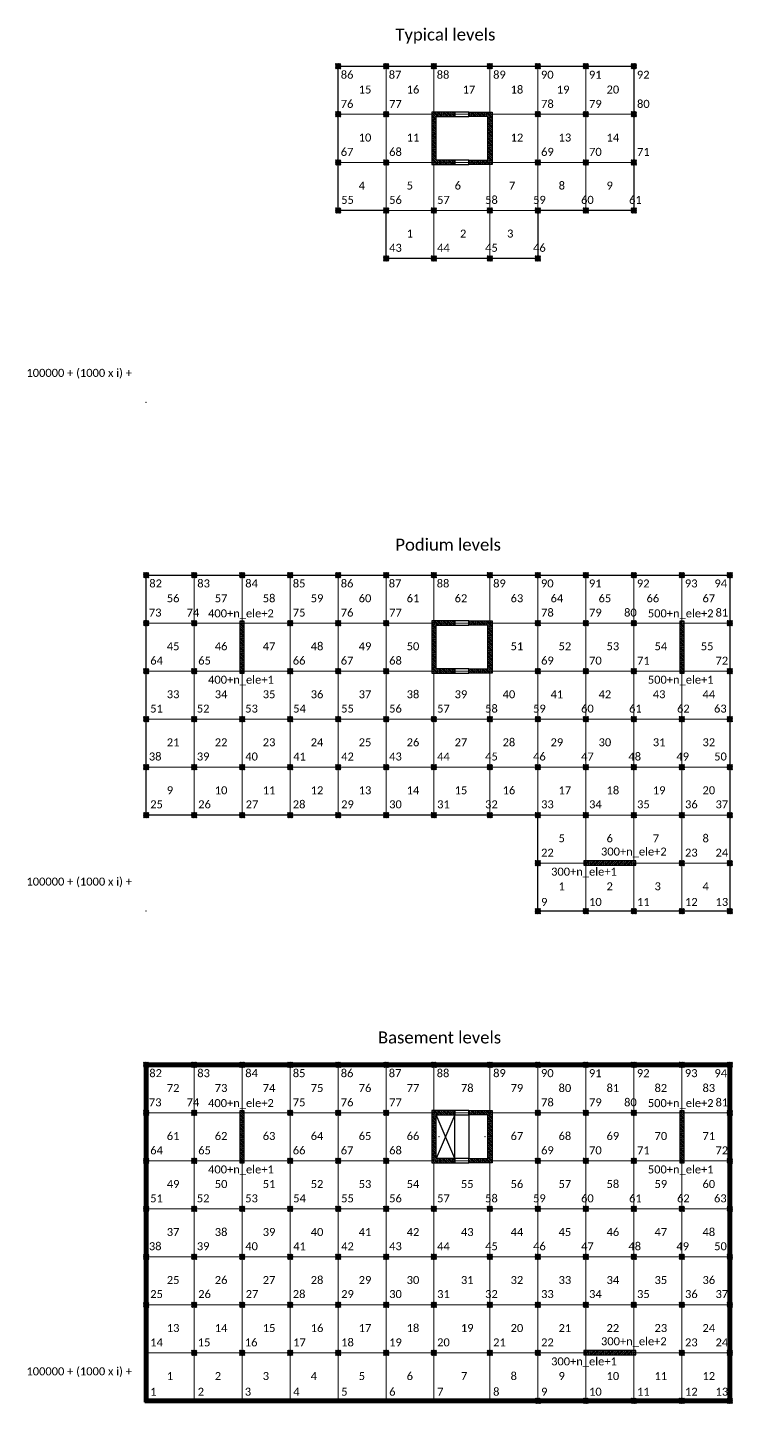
# Model space of a CAD drawing. Header units: inches. Extents: x -30573 to 11520, y -22457 to 4202.
# Drawn here: x -30573 to -26341, y -21869 to -13614 of the extents above; entities that cross this region are included whole.
import ezdxf

# ---------------------------------------------------------------- set-up
doc = ezdxf.new("R2010")
doc.units = ezdxf.units.IN
doc.set_wipeout_variables(frame=1)
doc.header["$PDMODE"] = 35
for name, color, linetype, lineweight in [('CONCRETO1', 6, 'Continuous', 50), ('CONCRETO2', 5, 'Continuous', 30), ('CONCRETO3', 4, 'Continuous', 25), ('CONCRETO7', 8, 'Continuous', 9), ('LAMARILLO', 2, 'Continuous', 15), ('TEXTO', 1, 'Continuous', 13)]:
    doc.layers.add(name, color=color, linetype=linetype, lineweight=lineweight)
doc.styles.add('CopyA1_16', font='calibri.ttf', dxfattribs={"height": 24})
pattern_1 = [(135, (-24685.11, -21948.888), (-5.61266, -5.61266), [])]
pattern_2 = [(135, (-24685.11, -19010.805), (-5.61266, -5.61266), [])]
pattern_3 = [(135, (-24685.11, -15958.828), (-5.61266, -5.61266), [])]

# ---------------------------------------------------------------- blocks, each defined once
blk = doc.blocks.new('C32x32')
blk.add_wipeout([(-16, -16), (16, -16), (16, 16), (-16, 16)]).dxf.layer = 'CONCRETO2'
at = {"layer": 'CONCRETO7'}
h = blk.add_hatch(dxfattribs=at)
h.set_pattern_fill('ANSI31', color=256)
h.set_pattern_definition([(45, (8374.7102, -1283.7708), (-2.245064, 2.245064), [])])
h.paths.add_polyline_path([(-16, -16), (16, -16), (16, 16), (-16, 16)])

msp = doc.modelspace()

# ---------------------------------------------------------------- hatches: boundary and pattern name
at = {"layer": 'CONCRETO7'}
h = msp.add_hatch(dxfattribs=at)
h.set_pattern_fill('ANSI31', color=256, scale=2.5, angle=90)
h.set_pattern_definition(pattern_3)
h.paths.add_polyline_path([(-28006.607, -14410.026), (-28119.607, -14410.026), (-28119.607, -14148.026), (-28006.607, -14148.026), (-28006.607, -14122.026), (-28145.607, -14122.026), (-28145.607, -14436.026), (-28006.607, -14436.026)])
h = msp.add_hatch(dxfattribs=at)
h.set_pattern_fill('ANSI31', color=256, scale=2.5, angle=90)
h.set_pattern_definition(pattern_3)
h.paths.add_polyline_path([(-27922.607, -14410.026), (-27809.607, -14410.026), (-27809.607, -14148.026), (-27922.607, -14148.026), (-27922.607, -14122.026), (-27783.607, -14122.026), (-27783.607, -14436.026), (-27922.607, -14436.026)])
h = msp.add_hatch(dxfattribs=at)
h.set_pattern_fill('ANSI31', color=256, scale=2.5, angle=90)
h.set_pattern_definition([(135, (-22947.639, -31512.325), (-5.61266, -5.61266), [])])
h.paths.add_polyline_path([(-29297.607, -17175.003), (-29297.607, -17487.003), (-29271.607, -17487.003), (-29271.607, -17175.003)])
h = msp.add_hatch(dxfattribs=at)
h.set_pattern_fill('ANSI31', color=256, scale=2.5, angle=90)
h.set_pattern_definition(pattern_2)
h.paths.add_polyline_path([(-28006.607, -17462.003), (-28119.607, -17462.003), (-28119.607, -17200.003), (-28006.607, -17200.003), (-28006.607, -17174.003), (-28145.607, -17174.003), (-28145.607, -17488.003), (-28006.607, -17488.003)])
h = msp.add_hatch(dxfattribs=at)
h.set_pattern_fill('ANSI31', color=256, scale=2.5, angle=90)
h.set_pattern_definition(pattern_2)
h.paths.add_polyline_path([(-27922.607, -17462.003), (-27809.607, -17462.003), (-27809.607, -17200.003), (-27922.607, -17200.003), (-27922.607, -17174.003), (-27783.607, -17174.003), (-27783.607, -17488.003), (-27922.607, -17488.003)])
h = msp.add_hatch(dxfattribs=at)
h.set_pattern_fill('ANSI31', color=256, scale=2.5, angle=90)
h.set_pattern_definition([(135, (-20307.639, -31512.325), (-5.61266, -5.61266), [])])
h.paths.add_polyline_path([(-26657.607, -17175.003), (-26657.607, -17487.003), (-26631.607, -17487.003), (-26631.607, -17175.003)])
h = msp.add_hatch(dxfattribs=at)
h.set_pattern_fill('ANSI31', color=256, scale=2.5)
h.set_pattern_definition([(45, (-41257.928, -24963.971), (-5.61266, 5.61266), [])])
h.paths.add_polyline_path([(-26920.607, -18614.003), (-27232.607, -18614.003), (-27232.607, -18640.003), (-26920.607, -18640.003)])
h = msp.add_hatch(dxfattribs=at)
h.set_pattern_fill('ANSI31', color=256, scale=2.5, angle=90)
h.set_pattern_definition([(135, (-12835.103, -12228.119), (-5.61266, -5.61266), [])])
h.paths.add_polyline_path([(-29868.607, -21861.086), (-29868.607, -19829.086), (-26348.607, -19829.086), (-26348.607, -21861.086)])
h.paths.add_polyline_path([(-29852.607, -21845.086), (-29852.607, -19845.086), (-26364.607, -19845.086), (-26364.607, -21845.086)], flags=16)
h = msp.add_hatch(dxfattribs=at)
h.set_pattern_fill('ANSI31', color=256, scale=2.5, angle=90)
h.set_pattern_definition([(135, (-22947.639, -34450.408), (-5.61266, -5.61266), [])])
h.paths.add_polyline_path([(-29297.607, -20113.086), (-29297.607, -20425.086), (-29271.607, -20425.086), (-29271.607, -20113.086)])
h = msp.add_hatch(dxfattribs=at)
h.set_pattern_fill('ANSI31', color=256, scale=2.5, angle=90)
h.set_pattern_definition(pattern_1)
h.paths.add_polyline_path([(-28006.607, -20400.086), (-28119.607, -20400.086), (-28119.607, -20138.086), (-28006.607, -20138.086), (-28006.607, -20112.086), (-28145.607, -20112.086), (-28145.607, -20426.086), (-28006.607, -20426.086)])
h = msp.add_hatch(dxfattribs=at)
h.set_pattern_fill('ANSI31', color=256, scale=2.5, angle=90)
h.set_pattern_definition(pattern_1)
h.paths.add_polyline_path([(-27922.607, -20400.086), (-27809.607, -20400.086), (-27809.607, -20138.086), (-27922.607, -20138.086), (-27922.607, -20112.086), (-27783.607, -20112.086), (-27783.607, -20426.086), (-27922.607, -20426.086)])
h = msp.add_hatch(dxfattribs=at)
h.set_pattern_fill('ANSI31', color=256, scale=2.5, angle=90)
h.set_pattern_definition([(135, (-20307.639, -34450.408), (-5.61266, -5.61266), [])])
h.paths.add_polyline_path([(-26657.607, -20113.086), (-26657.607, -20425.086), (-26631.607, -20425.086), (-26631.607, -20113.086)])
h = msp.add_hatch(dxfattribs=at)
h.set_pattern_fill('ANSI31', color=256, scale=2.5)
h.set_pattern_definition([(45, (-41257.928, -27902.054), (-5.61266, 5.61266), [])])
h.paths.add_polyline_path([(-26920.607, -21552.086), (-27232.607, -21552.086), (-27232.607, -21578.086), (-26920.607, -21578.086)])

# ---------------------------------------------------------------- linework, layer by layer
at = {"layer": 'CONCRETO1'}
for points in [[(-29868.607, -21861.086), (-29868.607, -19829.086), (-26348.607, -19829.086), (-26348.607, -21861.086)], [(-29852.607, -21845.086), (-29852.607, -19845.086), (-26364.607, -19845.086), (-26364.607, -21845.086)]]:
    msp.add_lwpolyline(points, close=True, dxfattribs=at)
at = {"layer": 'CONCRETO3'}
for p, q in [((-28006.607, -20400.086), (-28119.607, -20138.086)), ((-28006.607, -20138.086), (-28119.607, -20400.086)), ((-28006.607, -20400.086), (-28006.607, -20138.086)), ((-27922.607, -20138.086), (-27922.607, -20400.086))]:
    msp.add_line(p, q, dxfattribs=at)
for points in [[(-27508.607, -14711.026), (-27508.607, -14999.026), (-28420.607, -14999.026), (-28420.607, -14711.026), (-28708.607, -14711.026), (-28708.607, -13847.026), (-26932.607, -13847.026), (-26932.607, -14711.026)], [(-28006.607, -14410.026), (-28119.607, -14410.026), (-28119.607, -14148.026), (-28006.607, -14148.026), (-28006.607, -14122.026), (-28145.607, -14122.026), (-28145.607, -14436.026), (-28006.607, -14436.026)], [(-28006.607, -14148.026), (-27922.607, -14148.026), (-27922.607, -14122.026), (-28006.607, -14122.026)], [(-27922.607, -14410.026), (-27809.607, -14410.026), (-27809.607, -14148.026), (-27922.607, -14148.026), (-27922.607, -14122.026), (-27783.607, -14122.026), (-27783.607, -14436.026), (-27922.607, -14436.026)], [(-28006.607, -14436.026), (-27922.607, -14436.026), (-27922.607, -14410.026), (-28006.607, -14410.026)], [(-27508.607, -18915.003), (-27508.607, -18339.003), (-29860.607, -18339.003), (-29860.607, -16899.003), (-26356.607, -16899.003), (-26356.607, -18915.003)], [(-29297.607, -17175.003), (-29297.607, -17487.003), (-29271.607, -17487.003), (-29271.607, -17175.003)], [(-28006.607, -17462.003), (-28119.607, -17462.003), (-28119.607, -17200.003), (-28006.607, -17200.003), (-28006.607, -17174.003), (-28145.607, -17174.003), (-28145.607, -17488.003), (-28006.607, -17488.003)], [(-28006.607, -17200.003), (-27922.607, -17200.003), (-27922.607, -17174.003), (-28006.607, -17174.003)], [(-27922.607, -17462.003), (-27809.607, -17462.003), (-27809.607, -17200.003), (-27922.607, -17200.003), (-27922.607, -17174.003), (-27783.607, -17174.003), (-27783.607, -17488.003), (-27922.607, -17488.003)], [(-26657.607, -17175.003), (-26657.607, -17487.003), (-26631.607, -17487.003), (-26631.607, -17175.003)], [(-28006.607, -17488.003), (-27922.607, -17488.003), (-27922.607, -17462.003), (-28006.607, -17462.003)], [(-26920.607, -18614.003), (-27232.607, -18614.003), (-27232.607, -18640.003), (-26920.607, -18640.003)], [(-29297.607, -20113.086), (-29297.607, -20425.086), (-29271.607, -20425.086), (-29271.607, -20113.086)], [(-28006.607, -20400.086), (-28119.607, -20400.086), (-28119.607, -20138.086), (-28006.607, -20138.086), (-28006.607, -20112.086), (-28145.607, -20112.086), (-28145.607, -20426.086), (-28006.607, -20426.086)], [(-28006.607, -20138.086), (-27922.607, -20138.086), (-27922.607, -20112.086), (-28006.607, -20112.086)], [(-27922.607, -20400.086), (-27809.607, -20400.086), (-27809.607, -20138.086), (-27922.607, -20138.086), (-27922.607, -20112.086), (-27783.607, -20112.086), (-27783.607, -20426.086), (-27922.607, -20426.086)], [(-26657.607, -20113.086), (-26657.607, -20425.086), (-26631.607, -20425.086), (-26631.607, -20113.086)], [(-28006.607, -20426.086), (-27922.607, -20426.086), (-27922.607, -20400.086), (-28006.607, -20400.086)], [(-26920.607, -21552.086), (-27232.607, -21552.086), (-27232.607, -21578.086), (-26920.607, -21578.086)]]:
    msp.add_lwpolyline(points, close=True, dxfattribs=at)
for p in [(-29284.607, -20269.086), (-28103.52, -20269.086), (-27825.694, -20269.086), (-26644.607, -20269.086), (-27076.607, -21565.086)]:
    msp.add_point(p, dxfattribs=at)
at = {"layer": 'CONCRETO7'}
for points in [[(-28708.607, -14135.026), (-28420.607, -14135.026), (-28420.607, -13847.026), (-28708.607, -13847.026)], [(-28420.607, -14135.026), (-28132.607, -14135.026), (-28132.607, -13847.026), (-28420.607, -13847.026)], [(-28132.607, -14135.026), (-27796.607, -14135.026), (-27796.607, -13847.026), (-28132.607, -13847.026)], [(-27796.607, -14135.026), (-27508.607, -14135.026), (-27508.607, -13847.026), (-27796.607, -13847.026)], [(-27508.607, -14135.026), (-27220.607, -14135.026), (-27220.607, -13847.026), (-27508.607, -13847.026)], [(-27220.607, -14135.026), (-26932.607, -14135.026), (-26932.607, -13847.026), (-27220.607, -13847.026)], [(-28708.607, -14423.026), (-28420.607, -14423.026), (-28420.607, -14135.026), (-28708.607, -14135.026)], [(-28420.607, -14423.026), (-28132.607, -14423.026), (-28132.607, -14135.026), (-28420.607, -14135.026)], [(-27796.607, -14423.026), (-27508.607, -14423.026), (-27508.607, -14135.026), (-27796.607, -14135.026)], [(-27508.607, -14423.026), (-27220.607, -14423.026), (-27220.607, -14135.026), (-27508.607, -14135.026)], [(-27220.607, -14423.026), (-26932.607, -14423.026), (-26932.607, -14135.026), (-27220.607, -14135.026)], [(-28708.607, -14711.026), (-28420.607, -14711.026), (-28420.607, -14423.026), (-28708.607, -14423.026)], [(-28420.607, -14711.026), (-28132.607, -14711.026), (-28132.607, -14423.026), (-28420.607, -14423.026)], [(-28132.607, -14711.026), (-27796.607, -14711.026), (-27796.607, -14423.026), (-28132.607, -14423.026)], [(-27796.607, -14711.026), (-27508.607, -14711.026), (-27508.607, -14423.026), (-27796.607, -14423.026)], [(-27508.607, -14711.026), (-27220.607, -14711.026), (-27220.607, -14423.026), (-27508.607, -14423.026)], [(-27220.607, -14711.026), (-26932.607, -14711.026), (-26932.607, -14423.026), (-27220.607, -14423.026)], [(-28420.607, -14999.026), (-28132.607, -14999.026), (-28132.607, -14711.026), (-28420.607, -14711.026)], [(-28132.607, -14999.026), (-27796.607, -14999.026), (-27796.607, -14711.026), (-28132.607, -14711.026)], [(-27796.607, -14999.026), (-27508.607, -14999.026), (-27508.607, -14711.026), (-27796.607, -14711.026)], [(-29860.607, -17187.003), (-29572.607, -17187.003), (-29572.607, -16899.003), (-29860.607, -16899.003)], [(-29572.607, -17187.003), (-29284.607, -17187.003), (-29284.607, -16899.003), (-29572.607, -16899.003)], [(-29284.607, -17187.003), (-28996.607, -17187.003), (-28996.607, -16899.003), (-29284.607, -16899.003)], [(-28996.607, -17187.003), (-28708.607, -17187.003), (-28708.607, -16899.003), (-28996.607, -16899.003)], [(-28708.607, -17187.003), (-28420.607, -17187.003), (-28420.607, -16899.003), (-28708.607, -16899.003)], [(-28420.607, -17187.003), (-28132.607, -17187.003), (-28132.607, -16899.003), (-28420.607, -16899.003)], [(-28132.607, -17187.003), (-27796.607, -17187.003), (-27796.607, -16899.003), (-28132.607, -16899.003)], [(-27796.607, -17187.003), (-27508.607, -17187.003), (-27508.607, -16899.003), (-27796.607, -16899.003)], [(-27508.607, -17187.003), (-27220.607, -17187.003), (-27220.607, -16899.003), (-27508.607, -16899.003)], [(-27220.607, -17187.003), (-26932.607, -17187.003), (-26932.607, -16899.003), (-27220.607, -16899.003)], [(-26932.607, -17187.003), (-26644.607, -17187.003), (-26644.607, -16899.003), (-26932.607, -16899.003)], [(-26644.607, -17187.003), (-26356.607, -17187.003), (-26356.607, -16899.003), (-26644.607, -16899.003)], [(-29860.607, -17475.003), (-29572.607, -17475.003), (-29572.607, -17187.003), (-29860.607, -17187.003)], [(-29572.607, -17475.003), (-29284.607, -17475.003), (-29284.607, -17187.003), (-29572.607, -17187.003)], [(-29284.607, -17475.003), (-28996.607, -17475.003), (-28996.607, -17187.003), (-29284.607, -17187.003)], [(-28996.607, -17475.003), (-28708.607, -17475.003), (-28708.607, -17187.003), (-28996.607, -17187.003)], [(-28708.607, -17475.003), (-28420.607, -17475.003), (-28420.607, -17187.003), (-28708.607, -17187.003)], [(-28420.607, -17475.003), (-28132.607, -17475.003), (-28132.607, -17187.003), (-28420.607, -17187.003)], [(-27796.607, -17475.003), (-27508.607, -17475.003), (-27508.607, -17187.003), (-27796.607, -17187.003)], [(-27508.607, -17475.003), (-27220.607, -17475.003), (-27220.607, -17187.003), (-27508.607, -17187.003)], [(-27220.607, -17475.003), (-26932.607, -17475.003), (-26932.607, -17187.003), (-27220.607, -17187.003)], [(-26932.607, -17475.003), (-26644.607, -17475.003), (-26644.607, -17187.003), (-26932.607, -17187.003)], [(-26644.607, -17475.003), (-26356.607, -17475.003), (-26356.607, -17187.003), (-26644.607, -17187.003)], [(-29860.607, -17763.003), (-29572.607, -17763.003), (-29572.607, -17475.003), (-29860.607, -17475.003)], [(-29572.607, -17763.003), (-29284.607, -17763.003), (-29284.607, -17475.003), (-29572.607, -17475.003)], [(-29284.607, -17763.003), (-28996.607, -17763.003), (-28996.607, -17475.003), (-29284.607, -17475.003)], [(-28996.607, -17763.003), (-28708.607, -17763.003), (-28708.607, -17475.003), (-28996.607, -17475.003)], [(-28708.607, -17763.003), (-28420.607, -17763.003), (-28420.607, -17475.003), (-28708.607, -17475.003)], [(-28420.607, -17763.003), (-28132.607, -17763.003), (-28132.607, -17475.003), (-28420.607, -17475.003)], [(-28132.607, -17763.003), (-27796.607, -17763.003), (-27796.607, -17475.003), (-28132.607, -17475.003)], [(-27796.607, -17763.003), (-27508.607, -17763.003), (-27508.607, -17475.003), (-27796.607, -17475.003)], [(-27508.607, -17763.003), (-27220.607, -17763.003), (-27220.607, -17475.003), (-27508.607, -17475.003)], [(-27220.607, -17763.003), (-26932.607, -17763.003), (-26932.607, -17475.003), (-27220.607, -17475.003)], [(-26932.607, -17763.003), (-26644.607, -17763.003), (-26644.607, -17475.003), (-26932.607, -17475.003)], [(-26644.607, -17763.003), (-26356.607, -17763.003), (-26356.607, -17475.003), (-26644.607, -17475.003)], [(-29860.607, -18051.003), (-29572.607, -18051.003), (-29572.607, -17763.003), (-29860.607, -17763.003)], [(-29572.607, -18051.003), (-29284.607, -18051.003), (-29284.607, -17763.003), (-29572.607, -17763.003)], [(-29284.607, -18051.003), (-28996.607, -18051.003), (-28996.607, -17763.003), (-29284.607, -17763.003)], [(-28996.607, -18051.003), (-28708.607, -18051.003), (-28708.607, -17763.003), (-28996.607, -17763.003)], [(-28708.607, -18051.003), (-28420.607, -18051.003), (-28420.607, -17763.003), (-28708.607, -17763.003)], [(-28420.607, -18051.003), (-28132.607, -18051.003), (-28132.607, -17763.003), (-28420.607, -17763.003)], [(-28132.607, -18051.003), (-27796.607, -18051.003), (-27796.607, -17763.003), (-28132.607, -17763.003)], [(-27796.607, -18051.003), (-27508.607, -18051.003), (-27508.607, -17763.003), (-27796.607, -17763.003)], [(-27508.607, -18051.003), (-27220.607, -18051.003), (-27220.607, -17763.003), (-27508.607, -17763.003)], [(-27220.607, -18051.003), (-26932.607, -18051.003), (-26932.607, -17763.003), (-27220.607, -17763.003)], [(-26932.607, -18051.003), (-26644.607, -18051.003), (-26644.607, -17763.003), (-26932.607, -17763.003)], [(-26644.607, -18051.003), (-26356.607, -18051.003), (-26356.607, -17763.003), (-26644.607, -17763.003)], [(-29860.607, -18339.003), (-29572.607, -18339.003), (-29572.607, -18051.003), (-29860.607, -18051.003)], [(-29572.607, -18339.003), (-29284.607, -18339.003), (-29284.607, -18051.003), (-29572.607, -18051.003)], [(-29284.607, -18339.003), (-28996.607, -18339.003), (-28996.607, -18051.003), (-29284.607, -18051.003)], [(-28996.607, -18339.003), (-28708.607, -18339.003), (-28708.607, -18051.003), (-28996.607, -18051.003)], [(-28708.607, -18339.003), (-28420.607, -18339.003), (-28420.607, -18051.003), (-28708.607, -18051.003)], [(-28420.607, -18339.003), (-28132.607, -18339.003), (-28132.607, -18051.003), (-28420.607, -18051.003)], [(-28132.607, -18339.003), (-27796.607, -18339.003), (-27796.607, -18051.003), (-28132.607, -18051.003)], [(-27796.607, -18339.003), (-27508.607, -18339.003), (-27508.607, -18051.003), (-27796.607, -18051.003)], [(-27508.607, -18339.003), (-27220.607, -18339.003), (-27220.607, -18051.003), (-27508.607, -18051.003)], [(-27220.607, -18339.003), (-26932.607, -18339.003), (-26932.607, -18051.003), (-27220.607, -18051.003)], [(-26932.607, -18339.003), (-26644.607, -18339.003), (-26644.607, -18051.003), (-26932.607, -18051.003)], [(-26644.607, -18339.003), (-26356.607, -18339.003), (-26356.607, -18051.003), (-26644.607, -18051.003)], [(-27508.607, -18627.003), (-27220.607, -18627.003), (-27220.607, -18339.003), (-27508.607, -18339.003)], [(-27220.607, -18627.003), (-26932.607, -18627.003), (-26932.607, -18339.003), (-27220.607, -18339.003)], [(-26932.607, -18627.003), (-26644.607, -18627.003), (-26644.607, -18339.003), (-26932.607, -18339.003)], [(-26644.607, -18627.003), (-26356.607, -18627.003), (-26356.607, -18339.003), (-26644.607, -18339.003)], [(-27508.607, -18915.003), (-27220.607, -18915.003), (-27220.607, -18627.003), (-27508.607, -18627.003)], [(-27220.607, -18915.003), (-26932.607, -18915.003), (-26932.607, -18627.003), (-27220.607, -18627.003)], [(-26932.607, -18915.003), (-26644.607, -18915.003), (-26644.607, -18627.003), (-26932.607, -18627.003)], [(-26644.607, -18915.003), (-26356.607, -18915.003), (-26356.607, -18627.003), (-26644.607, -18627.003)], [(-29860.607, -20125.086), (-29572.607, -20125.086), (-29572.607, -19837.086), (-29860.607, -19837.086)], [(-29572.607, -20125.086), (-29284.607, -20125.086), (-29284.607, -19837.086), (-29572.607, -19837.086)], [(-29284.607, -20125.086), (-28996.607, -20125.086), (-28996.607, -19837.086), (-29284.607, -19837.086)], [(-28996.607, -20125.086), (-28708.607, -20125.086), (-28708.607, -19837.086), (-28996.607, -19837.086)], [(-28708.607, -20125.086), (-28420.607, -20125.086), (-28420.607, -19837.086), (-28708.607, -19837.086)], [(-28420.607, -20125.086), (-28132.607, -20125.086), (-28132.607, -19837.086), (-28420.607, -19837.086)], [(-28132.607, -20125.086), (-27796.607, -20125.086), (-27796.607, -19837.086), (-28132.607, -19837.086)], [(-27796.607, -20125.086), (-27508.607, -20125.086), (-27508.607, -19837.086), (-27796.607, -19837.086)], [(-27508.607, -20125.086), (-27220.607, -20125.086), (-27220.607, -19837.086), (-27508.607, -19837.086)], [(-27220.607, -20125.086), (-26932.607, -20125.086), (-26932.607, -19837.086), (-27220.607, -19837.086)], [(-26932.607, -20125.086), (-26644.607, -20125.086), (-26644.607, -19837.086), (-26932.607, -19837.086)], [(-26644.607, -20125.086), (-26356.607, -20125.086), (-26356.607, -19837.086), (-26644.607, -19837.086)], [(-29860.607, -20413.086), (-29572.607, -20413.086), (-29572.607, -20125.086), (-29860.607, -20125.086)], [(-29572.607, -20413.086), (-29284.607, -20413.086), (-29284.607, -20125.086), (-29572.607, -20125.086)], [(-29284.607, -20413.086), (-28996.607, -20413.086), (-28996.607, -20125.086), (-29284.607, -20125.086)], [(-28996.607, -20413.086), (-28708.607, -20413.086), (-28708.607, -20125.086), (-28996.607, -20125.086)], [(-28708.607, -20413.086), (-28420.607, -20413.086), (-28420.607, -20125.086), (-28708.607, -20125.086)], [(-28420.607, -20413.086), (-28132.607, -20413.086), (-28132.607, -20125.086), (-28420.607, -20125.086)], [(-28132.607, -20413.086), (-27796.607, -20413.086), (-27796.607, -20125.086), (-28132.607, -20125.086)], [(-27796.607, -20413.086), (-27508.607, -20413.086), (-27508.607, -20125.086), (-27796.607, -20125.086)], [(-27508.607, -20413.086), (-27220.607, -20413.086), (-27220.607, -20125.086), (-27508.607, -20125.086)], [(-27220.607, -20413.086), (-26932.607, -20413.086), (-26932.607, -20125.086), (-27220.607, -20125.086)], [(-26932.607, -20413.086), (-26644.607, -20413.086), (-26644.607, -20125.086), (-26932.607, -20125.086)], [(-26644.607, -20413.086), (-26356.607, -20413.086), (-26356.607, -20125.086), (-26644.607, -20125.086)], [(-29860.607, -20701.086), (-29572.607, -20701.086), (-29572.607, -20413.086), (-29860.607, -20413.086)], [(-29572.607, -20701.086), (-29284.607, -20701.086), (-29284.607, -20413.086), (-29572.607, -20413.086)], [(-29284.607, -20701.086), (-28996.607, -20701.086), (-28996.607, -20413.086), (-29284.607, -20413.086)], [(-28996.607, -20701.086), (-28708.607, -20701.086), (-28708.607, -20413.086), (-28996.607, -20413.086)], [(-28708.607, -20701.086), (-28420.607, -20701.086), (-28420.607, -20413.086), (-28708.607, -20413.086)], [(-28420.607, -20701.086), (-28132.607, -20701.086), (-28132.607, -20413.086), (-28420.607, -20413.086)], [(-28132.607, -20701.086), (-27796.607, -20701.086), (-27796.607, -20413.086), (-28132.607, -20413.086)], [(-27796.607, -20701.086), (-27508.607, -20701.086), (-27508.607, -20413.086), (-27796.607, -20413.086)], [(-27508.607, -20701.086), (-27220.607, -20701.086), (-27220.607, -20413.086), (-27508.607, -20413.086)], [(-27220.607, -20701.086), (-26932.607, -20701.086), (-26932.607, -20413.086), (-27220.607, -20413.086)], [(-26932.607, -20701.086), (-26644.607, -20701.086), (-26644.607, -20413.086), (-26932.607, -20413.086)], [(-26644.607, -20701.086), (-26356.607, -20701.086), (-26356.607, -20413.086), (-26644.607, -20413.086)], [(-29860.607, -20989.086), (-29572.607, -20989.086), (-29572.607, -20701.086), (-29860.607, -20701.086)], [(-29572.607, -20989.086), (-29284.607, -20989.086), (-29284.607, -20701.086), (-29572.607, -20701.086)], [(-29284.607, -20989.086), (-28996.607, -20989.086), (-28996.607, -20701.086), (-29284.607, -20701.086)], [(-28996.607, -20989.086), (-28708.607, -20989.086), (-28708.607, -20701.086), (-28996.607, -20701.086)], [(-28708.607, -20989.086), (-28420.607, -20989.086), (-28420.607, -20701.086), (-28708.607, -20701.086)], [(-28420.607, -20989.086), (-28132.607, -20989.086), (-28132.607, -20701.086), (-28420.607, -20701.086)], [(-28132.607, -20989.086), (-27796.607, -20989.086), (-27796.607, -20701.086), (-28132.607, -20701.086)], [(-27796.607, -20989.086), (-27508.607, -20989.086), (-27508.607, -20701.086), (-27796.607, -20701.086)], [(-27508.607, -20989.086), (-27220.607, -20989.086), (-27220.607, -20701.086), (-27508.607, -20701.086)], [(-27220.607, -20989.086), (-26932.607, -20989.086), (-26932.607, -20701.086), (-27220.607, -20701.086)], [(-26932.607, -20989.086), (-26644.607, -20989.086), (-26644.607, -20701.086), (-26932.607, -20701.086)], [(-26644.607, -20989.086), (-26356.607, -20989.086), (-26356.607, -20701.086), (-26644.607, -20701.086)], [(-29860.607, -21277.086), (-29572.607, -21277.086), (-29572.607, -20989.086), (-29860.607, -20989.086)], [(-29572.607, -21277.086), (-29284.607, -21277.086), (-29284.607, -20989.086), (-29572.607, -20989.086)], [(-29284.607, -21277.086), (-28996.607, -21277.086), (-28996.607, -20989.086), (-29284.607, -20989.086)], [(-28996.607, -21277.086), (-28708.607, -21277.086), (-28708.607, -20989.086), (-28996.607, -20989.086)], [(-28708.607, -21277.086), (-28420.607, -21277.086), (-28420.607, -20989.086), (-28708.607, -20989.086)], [(-28420.607, -21277.086), (-28132.607, -21277.086), (-28132.607, -20989.086), (-28420.607, -20989.086)], [(-28132.607, -21277.086), (-27796.607, -21277.086), (-27796.607, -20989.086), (-28132.607, -20989.086)], [(-27796.607, -21277.086), (-27508.607, -21277.086), (-27508.607, -20989.086), (-27796.607, -20989.086)], [(-27508.607, -21277.086), (-27220.607, -21277.086), (-27220.607, -20989.086), (-27508.607, -20989.086)], [(-27220.607, -21277.086), (-26932.607, -21277.086), (-26932.607, -20989.086), (-27220.607, -20989.086)], [(-26932.607, -21277.086), (-26644.607, -21277.086), (-26644.607, -20989.086), (-26932.607, -20989.086)], [(-26644.607, -21277.086), (-26356.607, -21277.086), (-26356.607, -20989.086), (-26644.607, -20989.086)], [(-29860.607, -21565.086), (-29572.607, -21565.086), (-29572.607, -21277.086), (-29860.607, -21277.086)], [(-29572.607, -21565.086), (-29284.607, -21565.086), (-29284.607, -21277.086), (-29572.607, -21277.086)], [(-29284.607, -21565.086), (-28996.607, -21565.086), (-28996.607, -21277.086), (-29284.607, -21277.086)], [(-28996.607, -21565.086), (-28708.607, -21565.086), (-28708.607, -21277.086), (-28996.607, -21277.086)], [(-28708.607, -21565.086), (-28420.607, -21565.086), (-28420.607, -21277.086), (-28708.607, -21277.086)], [(-28420.607, -21565.086), (-28132.607, -21565.086), (-28132.607, -21277.086), (-28420.607, -21277.086)], [(-28132.607, -21565.086), (-27796.607, -21565.086), (-27796.607, -21277.086), (-28132.607, -21277.086)], [(-27796.607, -21565.086), (-27508.607, -21565.086), (-27508.607, -21277.086), (-27796.607, -21277.086)], [(-27508.607, -21565.086), (-27220.607, -21565.086), (-27220.607, -21277.086), (-27508.607, -21277.086)], [(-27220.607, -21565.086), (-26932.607, -21565.086), (-26932.607, -21277.086), (-27220.607, -21277.086)], [(-26932.607, -21565.086), (-26644.607, -21565.086), (-26644.607, -21277.086), (-26932.607, -21277.086)], [(-26644.607, -21565.086), (-26356.607, -21565.086), (-26356.607, -21277.086), (-26644.607, -21277.086)], [(-29860.607, -21853.086), (-29572.607, -21853.086), (-29572.607, -21565.086), (-29860.607, -21565.086)], [(-29572.607, -21853.086), (-29284.607, -21853.086), (-29284.607, -21565.086), (-29572.607, -21565.086)], [(-29284.607, -21853.086), (-28996.607, -21853.086), (-28996.607, -21565.086), (-29284.607, -21565.086)], [(-28996.607, -21853.086), (-28708.607, -21853.086), (-28708.607, -21565.086), (-28996.607, -21565.086)], [(-28708.607, -21853.086), (-28420.607, -21853.086), (-28420.607, -21565.086), (-28708.607, -21565.086)], [(-28420.607, -21853.086), (-28132.607, -21853.086), (-28132.607, -21565.086), (-28420.607, -21565.086)], [(-28132.607, -21853.086), (-27796.607, -21853.086), (-27796.607, -21565.086), (-28132.607, -21565.086)], [(-27796.607, -21853.086), (-27508.607, -21853.086), (-27508.607, -21565.086), (-27796.607, -21565.086)], [(-27508.607, -21853.086), (-27220.607, -21853.086), (-27220.607, -21565.086), (-27508.607, -21565.086)], [(-27220.607, -21853.086), (-26932.607, -21853.086), (-26932.607, -21565.086), (-27220.607, -21565.086)], [(-26932.607, -21853.086), (-26644.607, -21853.086), (-26644.607, -21565.086), (-26932.607, -21565.086)], [(-26644.607, -21853.086), (-26356.607, -21853.086), (-26356.607, -21565.086), (-26644.607, -21565.086)]]:
    msp.add_lwpolyline(points, close=True, dxfattribs=at)
at = {"layer": 'LAMARILLO'}
for p in [(-29860.607, -15863.026), (-29860.607, -18915.003), (-29860.607, -21853.086)]:
    msp.add_point(p, dxfattribs=at)

# ---------------------------------------------------------------- texts
at = {"layer": 'LAMARILLO', "char_height": 48, "attachment_point": 4, "style": 'CopyA1_16'}
for s, insert in [('15', (-28584.588, -13986.586)), ('16', (-28296.588, -13986.586)), ('17', (-27960.588, -13986.586)), ('18', (-27672.588, -13986.586)), ('19', (-27394.833, -13986.586)), ('20', (-27096.588, -13986.586)), ('10', (-28584.588, -14274.586)), ('11', (-28296.588, -14274.586)), ('12', (-27672.588, -14274.586)), ('13', (-27384.588, -14274.586)), ('14', (-27096.588, -14274.586)), ('4', (-28584.588, -14562.586)), ('5', (-28296.588, -14562.586)), ('6', (-28008.588, -14562.586)), ('7', (-27682.33, -14562.586)), ('8', (-27384.084, -14562.586)), ('9', (-27096.588, -14562.586)), ('1', (-28296.588, -14850.586)), ('2', (-27976.587, -14850.586)), ('3', (-27693.921, -14850.586)), ('56', (-29736.588, -17038.563)), ('57', (-29448.588, -17038.563)), ('58', (-29160.588, -17038.563)), ('59', (-28872.588, -17038.563)), ('60', (-28584.588, -17038.563)), ('61', (-28296.588, -17038.563)), ('62', (-28008.588, -17038.563)), ('63', (-27672.588, -17038.563)), ('64', (-27432.588, -17038.563)), ('65', (-27144.588, -17038.563)), ('66', (-26856.588, -17038.563)), ('67', (-26520.588, -17038.563)), ('45', (-29736.588, -17326.563)), ('46', (-29448.588, -17326.563)), ('47', (-29160.588, -17326.563)), ('48', (-28872.588, -17326.563)), ('49', (-28584.588, -17326.563)), ('50', (-28296.588, -17326.563)), ('51', (-27672.588, -17326.563)), ('52', (-27384.588, -17326.563)), ('53', (-27096.588, -17326.563)), ('54', (-26808.588, -17326.563)), ('55', (-26530.833, -17326.563)), ('33', (-29736.588, -17614.563)), ('34', (-29448.588, -17614.563)), ('35', (-29160.588, -17614.563)), ('36', (-28872.588, -17614.563)), ('37', (-28584.588, -17614.563)), ('38', (-28296.588, -17614.563)), ('39', (-28008.588, -17614.563)), ('40', (-27720.588, -17614.563)), ('41', (-27432.588, -17614.563)), ('42', (-27144.588, -17614.563)), ('43', (-26818.833, -17614.563)), ('44', (-26520.588, -17614.563)), ('21', (-29736.588, -17902.563)), ('22', (-29448.588, -17902.563)), ('23', (-29160.588, -17902.563)), ('24', (-28872.588, -17902.563)), ('25', (-28584.588, -17902.563)), ('26', (-28296.588, -17902.563)), ('27', (-28008.588, -17902.563)), ('28', (-27720.588, -17902.563)), ('29', (-27432.588, -17902.563)), ('30', (-27144.588, -17902.563)), ('31', (-26818.833, -17902.563)), ('32', (-26520.588, -17902.563)), ('9', (-29736.588, -18190.563)), ('10', (-29448.588, -18190.563)), ('11', (-29160.588, -18190.563)), ('12', (-28872.588, -18190.563)), ('13', (-28584.588, -18190.563)), ('14', (-28296.588, -18190.563)), ('15', (-28008.588, -18190.563)), ('16', (-27720.588, -18190.563)), ('17', (-27384.588, -18190.563)), ('18', (-27096.588, -18190.563)), ('19', (-26818.833, -18190.563)), ('20', (-26520.588, -18190.563)), ('5', (-27384.588, -18478.563)), ('6', (-27096.588, -18478.563)), ('7', (-26818.833, -18478.563)), ('8', (-26520.588, -18478.563)), ('1', (-27384.588, -18766.563)), ('2', (-27096.588, -18766.563)), ('3', (-26808.588, -18766.563)), ('4', (-26520.588, -18766.563)), ('72', (-29736.588, -19976.646)), ('73', (-29448.588, -19976.646)), ('74', (-29160.588, -19976.646)), ('75', (-28872.588, -19976.646)), ('77', (-28296.588, -19976.646)), ('78', (-27970.833, -19976.646)), ('79', (-27672.588, -19976.646)), ('80', (-27384.588, -19976.646)), ('81', (-27096.588, -19976.646)), ('82', (-26808.588, -19976.646)), ('83', (-26520.588, -19976.646)), ('61', (-29736.588, -20264.646)), ('62', (-29448.588, -20264.646)), ('63', (-29160.588, -20264.646)), ('64', (-28872.588, -20264.646)), ('65', (-28584.588, -20264.646)), ('66', (-28296.588, -20264.646)), ('67', (-27672.588, -20264.646)), ('68', (-27384.588, -20264.646)), ('69', (-27096.588, -20264.646)), ('70', (-26808.588, -20264.646)), ('71', (-26520.588, -20264.646)), ('49', (-29736.588, -20552.646)), ('50', (-29448.588, -20552.646)), ('51', (-29160.588, -20552.646)), ('52', (-28872.588, -20552.646)), ('53', (-28584.588, -20552.646)), ('54', (-28296.588, -20552.646)), ('55', (-27970.833, -20552.646)), ('56', (-27672.588, -20552.646)), ('57', (-27384.588, -20552.646)), ('58', (-27096.588, -20552.646)), ('59', (-26808.588, -20552.646)), ('60', (-26520.588, -20552.646)), ('37', (-29736.588, -20840.646)), ('38', (-29448.588, -20840.646)), ('39', (-29160.588, -20840.646)), ('40', (-28872.588, -20840.646)), ('41', (-28584.588, -20840.646)), ('42', (-28296.588, -20840.646)), ('43', (-27970.833, -20840.646)), ('44', (-27672.588, -20840.646)), ('45', (-27384.588, -20840.646)), ('46', (-27096.588, -20840.646)), ('47', (-26808.588, -20840.646)), ('48', (-26520.588, -20840.646)), ('25', (-29736.588, -21128.646)), ('26', (-29448.588, -21128.646)), ('27', (-29160.588, -21128.646)), ('28', (-28872.588, -21128.646)), ('29', (-28584.588, -21128.646)), ('30', (-28296.588, -21128.646)), ('31', (-27970.833, -21128.646)), ('32', (-27672.588, -21128.646)), ('33', (-27384.588, -21128.646)), ('34', (-27096.588, -21128.646)), ('35', (-26808.588, -21128.646)), ('36', (-26520.588, -21128.646)), ('13', (-29736.588, -21416.646)), ('14', (-29448.588, -21416.646)), ('15', (-29160.588, -21416.646)), ('16', (-28872.588, -21416.646)), ('17', (-28584.588, -21416.646)), ('18', (-28296.588, -21416.646)), ('19', (-27970.833, -21416.646)), ('20', (-27672.588, -21416.646)), ('21', (-27384.588, -21416.646)), ('22', (-27096.588, -21416.646)), ('23', (-26808.588, -21416.646)), ('24', (-26520.588, -21416.646)), ('1', (-29736.588, -21704.646)), ('2', (-29448.588, -21704.646)), ('3', (-29160.588, -21704.646)), ('4', (-28872.588, -21704.646)), ('5', (-28584.588, -21704.646)), ('6', (-28296.588, -21704.646)), ('7', (-27970.833, -21704.646)), ('8', (-27672.588, -21704.646)), ('9', (-27384.588, -21704.646)), ('10', (-27096.588, -21704.646)), ('11', (-26808.588, -21704.646)), ('12', (-26520.588, -21704.646))]:
    msp.add_mtext(s, dxfattribs=dict(at, insert=insert))
at = {"layer": 'LAMARILLO', "insert": (-28584.588, -19976.646), "char_height": 48, "width": 175.1039, "attachment_point": 4, "style": 'CopyA1_16'}
msp.add_mtext('76', dxfattribs=at)
at = {"layer": 'TEXTO', "attachment_point": 4, "style": 'CopyA1_16'}
for s, insert, char_height in [('Typical levels', (-28364.493, -13665.16), 72), ('86', (-28692.299, -13897.586), 48), ('87', (-28404.299, -13897.586), 48), ('88', (-28116.299, -13897.586), 48), ('89', (-27777.572, -13897.586), 48), ('90', (-27490.322, -13897.586), 48), ('91', (-27202.322, -13897.586), 48), ('92', (-26914.322, -13897.586), 48), ('76', (-28692.176, -14072.495), 48), ('77', (-28401.572, -14072.495), 48), ('78', (-27489.572, -14072.495), 48), ('79', (-27201.572, -14072.495), 48), ('80', (-26913.722, -14072.495), 48), ('67', (-28692.176, -14360.495), 48), ('68', (-28401.572, -14360.495), 48), ('69', (-27489.572, -14360.495), 48), ('70', (-27201.572, -14360.495), 48), ('71', (-26913.572, -14360.495), 48), ('55', (-28689.572, -14648.495), 48), ('56', (-28401.572, -14648.495), 48), ('57', (-28113.572, -14648.495), 48), ('58', (-27825.572, -14648.495), 48), ('59', (-27537.572, -14648.495), 48), ('60', (-27249.572, -14648.495), 48), ('61', (-26961.572, -14648.495), 48), ('43', (-28401.572, -14935.955), 48), ('44', (-28113.572, -14935.955), 48), ('45', (-27825.572, -14935.955), 48), ('46', (-27537.572, -14935.955), 48), ('100000 + (1000 x i) +', (-30579.291, -15691.267), 48), ('Podium levels', (-28364.493, -16717.137), 72), ('82', (-29841.572, -16949.563), 48), ('83', (-29553.572, -16949.563), 48), ('84', (-29265.572, -16949.563), 48), ('85', (-28980.299, -16949.563), 48), ('86', (-28692.299, -16949.563), 48), ('87', (-28404.299, -16949.563), 48), ('88', (-28116.299, -16949.563), 48), ('89', (-27777.572, -16949.563), 48), ('90', (-27490.322, -16949.563), 48), ('91', (-27202.322, -16949.563), 48), ('92', (-26914.322, -16949.563), 48), ('93', (-26626.322, -16949.563), 48), ('94', (-26448.845, -16949.563), 48), ('73', (-29844.176, -17124.472), 48), ('74', (-29617.636, -17124.472), 48), ('400+n_ele+2', (-29488.723, -17133.964), 48), ('75', (-28980.176, -17124.472), 48), ('76', (-28692.176, -17124.472), 48), ('77', (-28401.572, -17124.472), 48), ('78', (-27489.572, -17124.472), 48), ('79', (-27201.572, -17124.472), 48), ('80', (-26991.25, -17124.472), 48), ('500+n_ele+2', (-26848.723, -17133.964), 48), ('81', (-26442.284, -17124.472), 48), ('64', (-29835.867, -17412.472), 48), ('65', (-29547.867, -17412.472), 48), ('66', (-28980.176, -17412.472), 48), ('67', (-28692.176, -17412.472), 48), ('68', (-28401.572, -17412.472), 48), ('69', (-27489.572, -17412.472), 48), ('70', (-27201.572, -17412.472), 48), ('71', (-26913.572, -17412.472), 48), ('72', (-26442.284, -17412.472), 48), ('400+n_ele+1', (-29488.723, -17531.915), 48), ('500+n_ele+1', (-26848.723, -17531.915), 48), ('51', (-29835.867, -17700.472), 48), ('52', (-29556.176, -17700.472), 48), ('53', (-29265.572, -17700.472), 48), ('54', (-28977.572, -17700.472), 48), ('55', (-28689.572, -17700.472), 48), ('56', (-28401.572, -17700.472), 48), ('57', (-28113.572, -17700.472), 48), ('58', (-27825.572, -17700.472), 48), ('59', (-27537.572, -17700.472), 48), ('60', (-27249.572, -17700.472), 48), ('61', (-26961.572, -17700.472), 48), ('62', (-26673.572, -17700.472), 48), ('63', (-26451.529, -17700.472), 48), ('38', (-29844.176, -17987.932), 48), ('39', (-29556.176, -17987.932), 48), ('40', (-29265.572, -17987.932), 48), ('41', (-28977.572, -17987.932), 48), ('42', (-28689.572, -17987.932), 48), ('43', (-28401.572, -17987.932), 48), ('44', (-28113.572, -17987.932), 48), ('45', (-27825.572, -17987.932), 48), ('46', (-27537.572, -17987.932), 48), ('47', (-27249.572, -17987.932), 48), ('48', (-26965.438, -17987.932), 48), ('49', (-26677.438, -17987.932), 48), ('50', (-26450.346, -17987.932), 48), ('25', (-29835.867, -18274.764), 48), ('26', (-29547.867, -18274.764), 48), ('27', (-29262.895, -18274.764), 48), ('28', (-28980.176, -18274.764), 48), ('29', (-28689.572, -18274.764), 48), ('30', (-28401.572, -18274.764), 48), ('31', (-28113.572, -18274.764), 48), ('32', (-27825.572, -18274.764), 48), ('33', (-27489.572, -18274.764), 48), ('34', (-27201.572, -18274.764), 48), ('35', (-26913.572, -18274.764), 48), ('36', (-26625.572, -18274.764), 48), ('37', (-26442.284, -18274.764), 48), ('22', (-27489.572, -18564.615), 48), ('300+n_ele+2', (-27130.02, -18562.923), 48), ('23', (-26625.572, -18564.615), 48), ('24', (-26442.284, -18564.615), 48), ('300+n_ele+1', (-27429.476, -18683.542), 48), ('100000 + (1000 x i) +', (-30579.291, -18743.244), 48), ('9', (-27489.572, -18860.505), 48), ('10', (-27201.572, -18860.505), 48), ('11', (-26913.572, -18860.505), 48), ('12', (-26625.572, -18860.505), 48), ('13', (-26442.284, -18860.505), 48), ('Basement levels', (-28469.333, -19673.6), 72), ('82', (-29841.572, -19887.646), 48), ('83', (-29553.572, -19887.646), 48), ('84', (-29265.572, -19887.646), 48), ('85', (-28980.299, -19887.646), 48), ('86', (-28692.299, -19887.646), 48), ('87', (-28404.299, -19887.646), 48), ('88', (-28116.299, -19887.646), 48), ('89', (-27777.572, -19887.646), 48), ('90', (-27490.322, -19887.646), 48), ('91', (-27202.322, -19887.646), 48), ('92', (-26914.322, -19887.646), 48), ('93', (-26626.322, -19887.646), 48), ('94', (-26448.845, -19887.646), 48), ('73', (-29844.176, -20062.555), 48), ('74', (-29617.636, -20062.555), 48), ('400+n_ele+2', (-29488.723, -20072.048), 48), ('75', (-28980.176, -20062.555), 48), ('76', (-28692.176, -20062.555), 48), ('77', (-28401.572, -20062.555), 48), ('78', (-27489.572, -20062.555), 48), ('79', (-27201.572, -20062.555), 48), ('80', (-26991.25, -20062.555), 48), ('500+n_ele+2', (-26848.723, -20072.048), 48), ('81', (-26442.284, -20062.555), 48), ('64', (-29835.867, -20350.555), 48), ('65', (-29547.867, -20350.555), 48), ('66', (-28980.176, -20350.555), 48), ('67', (-28692.176, -20350.555), 48), ('68', (-28401.572, -20350.555), 48), ('69', (-27489.572, -20350.555), 48), ('70', (-27201.572, -20350.555), 48), ('71', (-26913.572, -20350.555), 48), ('72', (-26442.284, -20350.555), 48), ('400+n_ele+1', (-29488.723, -20469.998), 48), ('500+n_ele+1', (-26848.723, -20469.998), 48), ('51', (-29835.867, -20638.555), 48), ('52', (-29556.176, -20638.555), 48), ('53', (-29265.572, -20638.555), 48), ('54', (-28977.572, -20638.555), 48), ('55', (-28689.572, -20638.555), 48), ('56', (-28401.572, -20638.555), 48), ('57', (-28113.572, -20638.555), 48), ('58', (-27825.572, -20638.555), 48), ('59', (-27537.572, -20638.555), 48), ('60', (-27249.572, -20638.555), 48), ('61', (-26961.572, -20638.555), 48), ('62', (-26673.572, -20638.555), 48), ('63', (-26451.529, -20638.555), 48), ('38', (-29844.176, -20926.015), 48), ('39', (-29556.176, -20926.015), 48), ('40', (-29265.572, -20926.015), 48), ('41', (-28977.572, -20926.015), 48), ('42', (-28689.572, -20926.015), 48), ('43', (-28401.572, -20926.015), 48), ('44', (-28113.572, -20926.015), 48), ('45', (-27825.572, -20926.015), 48), ('46', (-27537.572, -20926.015), 48), ('47', (-27249.572, -20926.015), 48), ('48', (-26965.438, -20926.015), 48), ('49', (-26677.438, -20926.015), 48), ('50', (-26450.346, -20926.015), 48), ('25', (-29835.867, -21212.847), 48), ('26', (-29547.867, -21212.847), 48), ('27', (-29262.895, -21212.847), 48), ('28', (-28980.176, -21212.847), 48), ('29', (-28689.572, -21212.847), 48), ('30', (-28401.572, -21212.847), 48), ('31', (-28113.572, -21212.847), 48), ('32', (-27825.572, -21212.847), 48), ('33', (-27489.572, -21212.847), 48), ('34', (-27201.572, -21212.847), 48), ('35', (-26913.572, -21212.847), 48), ('36', (-26625.572, -21212.847), 48), ('37', (-26442.284, -21212.847), 48), ('14', (-29835.867, -21502.699), 48), ('15', (-29550.895, -21502.699), 48), ('16', (-29268.176, -21502.699), 48), ('17', (-28977.572, -21502.699), 48), ('18', (-28689.572, -21502.699), 48), ('19', (-28401.572, -21502.699), 48), ('20', (-28113.572, -21502.699), 48), ('21', (-27777.572, -21502.699), 48), ('22', (-27489.572, -21502.699), 48), ('300+n_ele+2', (-27130.02, -21501.006), 48), ('23', (-26625.572, -21502.699), 48), ('24', (-26442.284, -21502.699), 48), ('300+n_ele+1', (-27429.476, -21621.625), 48), ('100000 + (1000 x i) +', (-30579.291, -21681.327), 48), ('1', (-29835.867, -21798.588), 48), ('2', (-29550.895, -21798.588), 48), ('3', (-29268.176, -21798.588), 48), ('4', (-28977.572, -21798.588), 48), ('5', (-28689.572, -21798.588), 48), ('6', (-28401.572, -21798.588), 48), ('7', (-28113.572, -21798.588), 48), ('8', (-27777.572, -21798.588), 48), ('9', (-27489.572, -21798.588), 48), ('10', (-27201.572, -21798.588), 48), ('11', (-26913.572, -21798.588), 48), ('12', (-26625.572, -21798.588), 48), ('13', (-26442.284, -21798.588), 48)]:
    msp.add_mtext(s, dxfattribs=dict(at, insert=insert, char_height=char_height))

# ---------------------------------------------------------------- next in the draw order: block references
at = {"layer": 'TEXTO'}
for p in [(-28708.607, -13847.026), (-28420.607, -13847.026), (-28132.607, -13847.026), (-27796.607, -13847.026), (-27508.607, -13847.026), (-27220.607, -13847.026), (-26932.607, -13847.026), (-28708.607, -14135.026), (-28420.607, -14135.026), (-27508.607, -14135.026), (-27220.607, -14135.026), (-26932.607, -14135.026), (-28708.607, -14423.026), (-28420.607, -14423.026), (-27508.607, -14423.026), (-27220.607, -14423.026), (-26932.607, -14423.026), (-28708.607, -14711.026), (-28420.607, -14711.026), (-28132.607, -14711.026), (-27796.607, -14711.026), (-27508.607, -14711.026), (-27220.607, -14711.026), (-26932.607, -14711.026), (-28420.607, -14999.026), (-28132.607, -14999.026), (-27796.607, -14999.026), (-27508.607, -14999.026), (-29860.607, -16899.003), (-29572.607, -16899.003), (-29284.607, -16899.003), (-28996.607, -16899.003), (-28708.607, -16899.003), (-28420.607, -16899.003), (-28132.607, -16899.003), (-27796.607, -16899.003), (-27508.607, -16899.003), (-27220.607, -16899.003), (-26932.607, -16899.003), (-26644.607, -16899.003), (-26356.607, -16899.003), (-29860.607, -17187.003), (-29572.607, -17187.003), (-28996.607, -17187.003), (-28708.607, -17187.003), (-28420.607, -17187.003), (-27508.607, -17187.003), (-27220.607, -17187.003), (-26932.607, -17187.003), (-26356.607, -17187.003), (-29860.607, -17475.003), (-29572.607, -17475.003), (-28996.607, -17475.003), (-28708.607, -17475.003), (-28420.607, -17475.003), (-27508.607, -17475.003), (-27220.607, -17475.003), (-26932.607, -17475.003), (-26356.607, -17475.003), (-29860.607, -17763.003), (-29572.607, -17763.003), (-29284.607, -17763.003), (-28996.607, -17763.003), (-28708.607, -17763.003), (-28420.607, -17763.003), (-28132.607, -17763.003), (-27796.607, -17763.003), (-27508.607, -17763.003), (-27220.607, -17763.003), (-26932.607, -17763.003), (-26644.607, -17763.003), (-26356.607, -17763.003), (-29860.607, -18051.003), (-29572.607, -18051.003), (-29284.607, -18051.003), (-28996.607, -18051.003), (-28708.607, -18051.003), (-28420.607, -18051.003), (-28132.607, -18051.003), (-27796.607, -18051.003), (-27508.607, -18051.003), (-27220.607, -18051.003), (-26932.607, -18051.003), (-26644.607, -18051.003), (-26356.607, -18051.003), (-29860.607, -18339.003), (-29572.607, -18339.003), (-29284.607, -18339.003), (-28996.607, -18339.003), (-28708.607, -18339.003), (-28420.607, -18339.003), (-28132.607, -18339.003), (-27796.607, -18339.003), (-27508.607, -18339.003), (-27220.607, -18339.003), (-26932.607, -18339.003), (-26644.607, -18339.003), (-26356.607, -18339.003), (-27508.607, -18627.003), (-26644.607, -18627.003), (-26356.607, -18627.003), (-27508.607, -18915.003), (-27220.607, -18915.003), (-26932.607, -18915.003), (-26644.607, -18915.003), (-26356.607, -18915.003), (-29860.607, -19837.086), (-29572.607, -19837.086), (-29284.607, -19837.086), (-28996.607, -19837.086), (-28708.607, -19837.086), (-28420.607, -19837.086), (-28132.607, -19837.086), (-27796.607, -19837.086), (-27508.607, -19837.086), (-27220.607, -19837.086), (-26932.607, -19837.086), (-26644.607, -19837.086), (-26356.607, -19837.086), (-29860.607, -20125.086), (-29572.607, -20125.086), (-28996.607, -20125.086), (-28708.607, -20125.086), (-28420.607, -20125.086), (-27508.607, -20125.086), (-27220.607, -20125.086), (-26932.607, -20125.086), (-26356.607, -20125.086), (-29860.607, -20413.086), (-29572.607, -20413.086), (-28996.607, -20413.086), (-28708.607, -20413.086), (-28420.607, -20413.086), (-27508.607, -20413.086), (-27220.607, -20413.086), (-26932.607, -20413.086), (-26356.607, -20413.086), (-29860.607, -20701.086), (-29572.607, -20701.086), (-29284.607, -20701.086), (-28996.607, -20701.086), (-28708.607, -20701.086), (-28420.607, -20701.086), (-28132.607, -20701.086), (-27796.607, -20701.086), (-27508.607, -20701.086), (-27220.607, -20701.086), (-26932.607, -20701.086), (-26644.607, -20701.086), (-26356.607, -20701.086), (-29860.607, -20989.086), (-29572.607, -20989.086), (-29284.607, -20989.086), (-28996.607, -20989.086), (-28708.607, -20989.086), (-28420.607, -20989.086), (-28132.607, -20989.086), (-27796.607, -20989.086), (-27508.607, -20989.086), (-27220.607, -20989.086), (-26932.607, -20989.086), (-26644.607, -20989.086), (-26356.607, -20989.086), (-29860.607, -21277.086), (-29572.607, -21277.086), (-29284.607, -21277.086), (-28996.607, -21277.086), (-28708.607, -21277.086), (-28420.607, -21277.086), (-28132.607, -21277.086), (-27796.607, -21277.086), (-27508.607, -21277.086), (-27220.607, -21277.086), (-26932.607, -21277.086), (-26644.607, -21277.086), (-26356.607, -21277.086), (-29572.607, -21565.086), (-29284.607, -21565.086), (-28996.607, -21565.086), (-28708.607, -21565.086), (-28420.607, -21565.086), (-28132.607, -21565.086), (-27796.607, -21565.086), (-27508.607, -21565.086), (-26644.607, -21565.086), (-26356.607, -21565.086), (-27508.607, -21853.086), (-27220.607, -21853.086), (-26932.607, -21853.086), (-26644.607, -21853.086), (-26356.607, -21853.086)]:
    msp.add_blockref('C32x32', p, dxfattribs=at)

doc.saveas('drawing.dxf')
